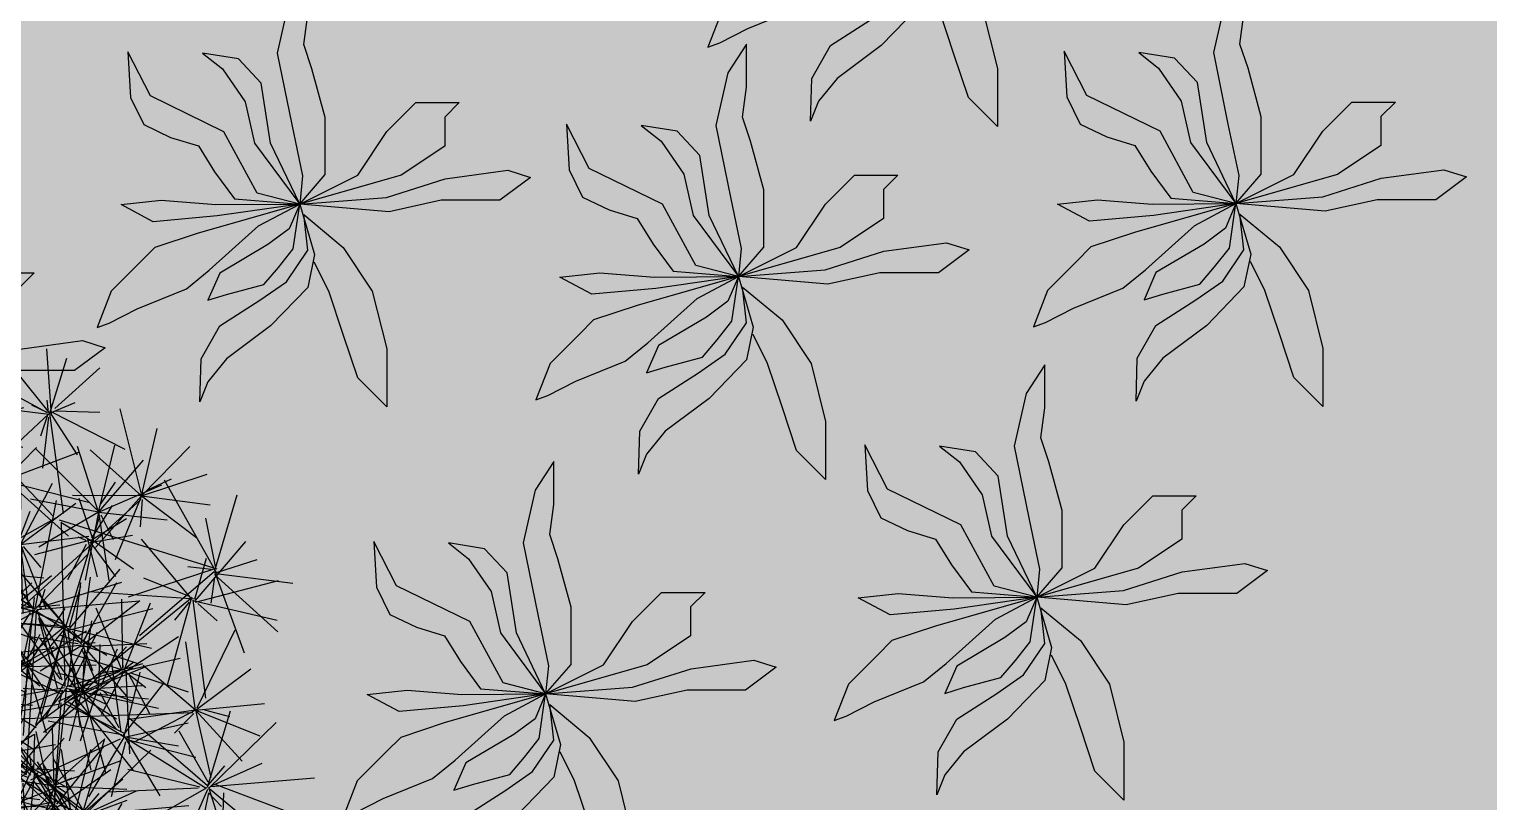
# Model space of a CAD drawing. Header units: millimetres. Extents: x 97194 to 152491, y 18573 to 58496.
# Drawn here: x 136194 to 139384, y 30460 to 32149 of the extents above; entities that cross this region are included whole.
import ezdxf

# ---------------------------------------------------------------- set-up
doc = ezdxf.new("R2010")
doc.units = ezdxf.units.MM
doc.layers.add('dwgmodels.com', color=7, linetype='Continuous')
doc.layers.add('floor hatch', color=252, linetype='Continuous')

# ---------------------------------------------------------------- blocks, each defined once
blk = doc.blocks.new('z_96')
at = {"color": 86, "linetype": 'Continuous'}
for p, q in [((-277.4959999993443, 143.820000000298), (-208.9939999990165, 319.1790000014007)), ((-279.8489999994636, 149.937000002712), (-254.2270000018179, 304.4950000010431)), ((0.5610000006854534, 181.7450000010431), (29.45399999991059, 299.6040000021458)), ((-279.3269999995828, 139.8770000003278), (-326.7809999994934, 270.9199999980628)), ((-2.313999999314547, 183.512000001967), (-55.38899999856949, 292.1270000003278)), ((5.662000000476837, 184.8720000013709), (91.81199999898672, 284.7860000021756)), ((-282.4629999995232, 143.4120000004768), (-440.3830000013113, 263.7160000018775)), ((1.739000000059605, 182.4259999990463), (-92.51500000059605, 262.0830000005662)), ((3.569000001996756, 188.6770000010729), (58.73600000143051, 265.3460000008345)), ((395.6220000013709, 94.60799999907613), (438.6339999996126, 246.4519999995828)), ((-276.4510000012815, 141.1000000014901), (-146.7679999992251, 221.3020000010729)), ((-9.633000001311302, 182.8339999988675), (-129.6440000012517, 222.9350000023842)), ((-5.711999997496605, 186.3669999986887), (-99.8370000012219, 114.3190000019968)), ((-0.6140000000596046, 184.5989999994636), (125.6689999997616, 194.3869999982417)), ((393.3560000024736, 89.60300000011921), (354.0210000015795, 209.1640000008047)), ((-292.1389999985695, 134.1680000014603), (-430.839999999851, 180.3850000016391)), ((-280.109999999404, 150.3450000025332), (-304.035000000149, 173.9960000030696)), ((-4.637000001966953, 181.6140000000596), (-86.55400000140071, 72.32500000298023)), ((1.547000002115965, 182.8209999985993), (69.93800000101328, 77.54900000244379)), ((9.84400000050664, 182.2890000008047), (88.0190000012517, 114.5910000018775)), ((393.3560000024736, 89.60300000011921), (479.0890000015497, 181.7530000023544)), ((-283.2489999979734, 138.5170000009239), (-471.2369999997318, 114.8619999997318)), ((-279.0659999996424, 142.3220000006258), (-397.8959999978542, 16.85300000011921)), ((-285.6030000001192, 136.6140000000596), (-375.019999999553, 92.1630000025034)), ((-277.6270000003278, 139.7419999986887), (-313.4459999985993, -1.090999998152256)), ((-279.0659999996424, 135.3889999985695), (-307.4339999966323, 99.50200000032783)), ((-277.4959999993443, 137.1570000015199), (-129.1189999990165, 19.29800000041723)), ((-263.2469999976456, 140.285000000149), (-130.9509999975562, 113.5020000003278)), ((-260.3720000013709, 142.3220000006258), (-97.87599999830127, 156.0519999973476)), ((393.3560000024736, 89.60300000011921), (284.6770000010729, 153.0910000018775)), ((-278.4120000004768, 130.6319999992847), (-221.9369999989867, 39.96099999919534)), ((393.3560000024736, 89.60300000011921), (514.5379999987781, 123.6130000017583)), ((393.3560000024736, 89.60300000011921), (273.8619999997318, 50.06599999964237)), ((393.3560000024736, 89.60300000011921), (293.8700000010431, 12.49900000169873)), ((391.3090000003576, 83.4619999974966), (363.2030000016093, 41.8640000000596)), ((393.3560000024736, 89.60300000011921), (493.5379999987781, 13.40899999812245)), ((393.3560000024736, 89.60300000011921), (516.6830000020564, 64.45700000226498)), ((393.3560000024736, 89.60300000011921), (442.6339999996126, -26.2149999961257)), ((409.2190000005066, 93.3859999999404), (456.4109999984503, 89.03500000014901)), ((-71.73000000044703, -35.48299999907613), (-42.05400000140071, 65.38400000333786)), ((-74.73699999973178, -24.60699999704957), (-111.862999998033, 37.5160000026226)), ((164.1030000001192, -89.8589999973774), (142.6649999991059, 11.68800000101328)), ((163.4499999992549, -89.04299999773502), (238.8800000026822, 7.607999999076128)), ((-237.4939999990165, -199.4229999966919), (-267.0370000004768, -22.02599999681115)), ((-65.19299999624491, -32.90199999883771), (-135.5269999988377, -11.42300000041723)), ((-79.96700000017881, -28.68500000238419), (-89.89999999850988, -19.98499999940395)), ((-68.06900000199676, -28.41400000080466), (-55.78199999779463, -19.30599999800324)), ((166.9790000021458, -88.36199999973178), (276.0060000009835, -24.74399999901652)), ((-233.9639999978244, -202.2800000011921), (-196.3139999993145, -40.64799999818206)), ((-74.99799999967217, -39.152000002563), (-157.0949999988079, -75.44900000095367)), ((-73.95199999958277, -33.03700000047684), (-152.3899999968708, -40.51199999824166)), ((-76.17599999904633, -35.75499999895692), (-103.4979999996722, -105.7630000002682)), ((-72.51599999889731, -35.07399999722838), (-71.86199999973178, -112.0169999971986)), ((-70.42199999839067, -41.05599999800324), (3.7010000012815, -57.09699999913573)), ((-69.90099999681115, -39.56000000238419), (-38.39399999752641, -102.6349999979138)), ((159.2659999988973, -86.32499999925494), (85.53599999845028, -28.68500000238419)), ((163.4499999992549, -86.45999999716878), (137.6960000023246, -55.7390000000596)), ((165.2790000028908, -92.03200000151992), (295.7470000013709, -73.9539999999106)), ((168.2860000021756, -88.36199999973178), (194.0389999970794, -71.50699999928474)), ((167.109999999404, -94.61599999666214), (37.29800000041723, -174.9560000002384)), ((161.0960000008345, -92.4400000013411), (74.03200000151992, -95.16000000014901)), ((163.582000002265, -101.8220000006258), (119.0009999983013, -170.8779999986291)), ((164.4960000030696, -93.39199999719858), (157.304999999702, -141.3790000006557)), ((160.4420000016689, -92.98299999907613), (267.6409999988973, -148.1759999990463)), ((164.234999999404, -92.16899999976158), (234.3040000014007, -170.1990000009537)), ((166.8500000014901, -90.5379999987781), (187.1130000017583, -100.0539999976754)), ((166.9790000021458, -104.1319999992847), (188.027000002563, -212.8830000013113)), ((-237.3619999997318, -199.2879999987781), (-392.144999999553, -168.9739999994636)), ((-246.3839999996126, -193.984999999404), (-283.11799999699, -163.8090000003576)), ((-230.9569999985397, -196.0260000005364), (-205.2030000016093, -161.9050000011921)), ((-242.3300000019372, -196.2989999987185), (-391.4909999966621, -241.2909999974072)), ((-242.2010000012815, -199.4229999966919), (-329.5260000005364, -310.3489999994636)), ((-241.0219999961555, -201.734999999404), (-259.0639999993145, -277.3169999979436)), ((-242.2010000012815, -201.734999999404), (-47.93799999728799, -207.3080000020564)), ((-236.1859999969602, -200.9199999980628), (-139.1849999986589, -306.8139999993145)), ((-230.827999997884, -205.8130000010133), (-146.5069999992847, -235.99299999699))]:
    blk.add_line(p, q, dxfattribs=at)
at = {"color": 251, "linetype": 'Continuous'}
for p, q in [((-4.637000001966953, -3.211999997496605), (0.7719999998807907, 176.390000000596)), ((-17.77299999818206, -5.622999999672174), (-274.730000000447, 141.8359999991953)), ((0, 0), (389.105000000447, 84.37900000065565)), ((-10.4320000000298, -6.026999998837709), (-235.7039999999106, -205.3169999979436)), ((-16.03999999910593, -6.120999999344349), (-74.73699999973178, -37.3859999999404)), ((-5.023000001907349, -18.8830000013113), (163.8330000005662, -91.60799999907613))]:
    blk.add_line(p, q, dxfattribs=at)
blk = doc.blocks.new('сосна 1 план')
for p, rotation in [((299.7785820097779, 407.566160944858), 121.1570021631247), ((-95.80040224488766, 428.4541804790024), 149.0420680336612), ((-430.5584063023271, 405.7258715297867), 205.4822314301707), ((-135.0463790553767, 141.5434069388866), 55.05972244983651), ((-353.0655033577787, 263.6911425724575), 160.2889064620829), ((-154.492353780588, 380.3160554980786), 177.7388340989829), ((164.156427267837, 171.2290034262624), 29.93449259913446), ((-369.42037580756, 140.9230040229741), 257.3134436407499), ((-161.0878815287724, 13.76365500921384), 121.1570021631247), ((267.8070369467896, 28.27038463095232), 60.73020616414291), ((216.4847724712163, -45.92706606630964), 73.86762904024246), ((-361.0834943123045, -82.32471246015484), 57.88453704683869), ((-291.924122046883, 180.4972779448799), 177.7388340989829), ((263.5603161765175, -74.55303952667964), 296.2452264445583), ((-391.2418885934894, -96.5251203525404), 228.6398105600283), ((-117.6106798135588, -126.281567498856), 246.2477865365339), ((155.818990794447, 36.25496453965752), 349.7944254650706), ((308.9563738463039, 65.10195978630509), 177.7388340989829), ((80.16932552002254, 14.61583882534615), 177.7388340989829), ((189.7058336658956, -263.9605075863001), 68.2803434196564), ((-520.3158223163191, -263.0953367840848), 279.7984529829818), ((-193.2229382191726, -347.7815002146963), 63.19571700542104), ((-66.91372063738527, -374.3709127139591), 342.5348703672258), ((242.9450569792243, -439.3324131509144), 13.72293452961765)]:
    blk.add_blockref('z_96', p, dxfattribs=dict(rotation=rotation))
blk = doc.blocks.new('z_79')
at = {"color": 86, "linetype": 'Continuous'}
for p, q in [((17.63699999824166, 507.8159999959171), (-23.1629999987781, 445.3949999958277)), ((17.63699999824166, 414.1499999947846), (17.63699999824166, 507.8159999959171)), ((-23.1629999987781, 445.3949999958277), (-49.3830000013113, 329.8719999976456)), ((8.875999998301268, 348.5769999958575), (17.63699999824166, 414.1499999947846)), ((-326.222000002861, 236.2059999965131), (-375.7829999998212, 332.9559999965131)), ((-375.7829999998212, 332.9559999965131), (-369.9630000032485, 233.0549999959767)), ((-133.9240000024438, 317.4019999951124), (-212.5830000005662, 329.8719999976456)), ((-212.5830000005662, 329.8719999976456), (-168.9050000011921, 295.5439999960363)), ((-49.3830000013113, 329.8719999976456), (-17.34400000050664, 173.7169999964535)), ((26.39800000190735, 295.5439999960363), (8.875999998301268, 348.5769999958575)), ((-168.9050000011921, 295.5439999960363), (-119.3440000005066, 223.6669999957085)), ((-84.36299999803305, 264.2989999987185), (-133.9240000024438, 317.4019999951124)), ((55.49499999731779, 189.3389999940991), (26.39800000190735, 295.5439999960363)), ((-63.96300000324845, 133.1539999991655), (-84.36299999803305, 264.2989999987185)), ((-369.9630000032485, 233.0549999959767), (-340.8020000010729, 173.7169999964535)), ((-165.9629999995232, 158.0959999971092), (-326.222000002861, 236.2059999965131)), ((-119.3440000005066, 223.6669999957085), (-98.94400000199676, 133.1539999991655)), ((190.0799999982119, 158.3999999985099), (253.4399999976158, 221.7599999979138)), ((253.4399999976158, 221.7599999979138), (348.480000000447, 221.7599999979138)), ((348.480000000447, 221.7599999979138), (316.8000000007451, 190.0789999999106)), ((-340.8020000010729, 173.7169999964535), (-282.5440000034869, 145.6239999942482)), ((-17.34400000050664, 173.7169999964535), (5.997999999672174, 61.34599999710917)), ((55.49499999731779, 64.42999999597669), (55.49499999731779, 189.3389999940991)), ((316.8000000007451, 190.0789999999106), (316.8000000007451, 126.7199999988079)), ((-282.5440000034869, 145.6239999942482), (-221.3440000042319, 126.9189999960363)), ((-93.12400000169873, 23.8669999986887), (-165.9629999995232, 158.0959999971092)), ((-98.94400000199676, 133.1539999991655), (0, 0)), ((0, 0), (-63.96300000324845, 133.1539999991655)), ((126.7199999988079, 63.35999999940395), (190.0799999982119, 158.3999999985099)), ((-221.3440000042319, 126.9189999960363), (-186.3630000017583, 70.66499999910593)), ((316.8000000007451, 126.7199999988079), (221.7599999979138, 63.35999999940395)), ((-186.3630000017583, 70.66499999910593), (-142.6220000013709, 11.39599999785423)), ((0, 0), (55.49499999731779, 64.42999999597669)), ((317.8179999962449, 55.11099999770522), (454.7979999966919, 73.81599999964237)), ((454.7979999966919, 73.81599999964237), (504.2949999980628, 58.19499999657273)), ((0, 0), (126.7199999988079, 63.35999999940395)), ((221.7599999979138, 63.35999999940395), (0, 0)), ((5.997999999672174, 61.34599999710917), (0, 0)), ((189.5980000011623, 14.47899999469519), (317.8179999962449, 55.11099999770522)), ((504.2949999980628, 58.19499999657273), (437.2760000005364, 8.244999997317791)), ((-390.3630000017583, -1.14300000295043), (-302.9440000019968, 8.244999997317791)), ((-302.9440000019968, 8.244999997317791), (-183.4219999983907, -1.14300000295043)), ((0, 0), (-221.7600000016391, -63.36000000312924)), ((-183.4219999983907, -1.14300000295043), (0, 0)), ((0, 0), (-180.5439999997616, -26.08300000056624)), ((-142.6220000013709, 11.39599999785423), (0, 0)), ((0, 0), (-93.12400000169873, 23.8669999986887)), ((-90.18300000205636, -47.94100000336766), (0, 0)), ((0, 0), (-23.1629999987781, -54.17600000277162)), ((-14.402000002563, -97.8910000026226), (0, 0)), ((0, 0), (189.5980000011623, 14.47899999469519)), ((0, 0), (32.21700000017881, -110.4300000034273)), ((195.417999997735, -16.69700000435114), (0, 0)), ((309.0560000017285, 8.244999997317791), (195.417999997735, -16.69700000435114)), ((437.2760000005364, 8.244999997317791), (309.0560000017285, 8.244999997317791)), ((-320.402000002563, -38.55500000342727), (-390.3630000017583, -1.14300000295043)), ((-180.5439999997616, -26.08300000056624), (-320.402000002563, -38.55500000342727)), ((17.63699999824166, -101.0440000034869), (8.875999998301268, -23.00100000202656)), ((8.875999998301268, -23.00100000202656), (95.03999999910593, -95.04100000113249)), ((-221.7600000016391, -63.36000000312924), (-316.8000000007451, -95.04100000113249)), ((-198.0020000040531, -144.7580000050366), (-90.18300000205636, -47.94100000336766)), ((-23.1629999987781, -54.17600000277162), (-69.78299999982119, -88.57200000062585)), ((-316.8000000007451, -95.04100000113249), (-348.480000000447, -126.7200000025332)), ((-69.78299999982119, -88.57200000062585), (-174.7240000031888, -150.9930000044405)), ((95.03999999910593, -95.04100000113249), (158.3999999985099, -190.0810000039637)), ((-348.480000000447, -126.7200000025332), (-411.8400000035763, -190.0810000039637)), ((-46.50499999895692, -138.5230000019073), (-14.402000002563, -97.8910000026226)), ((-28.98300000280142, -169.699000004679), (17.63699999824166, -101.0440000034869)), ((32.21700000017881, -110.4300000034273), (17.63699999824166, -182.2380000017583)), ((63.35999999940395, -190.0810000039637), (31.67999999970198, -126.7200000025332)), ((-247.5630000010133, -185.3220000043511), (-198.0020000040531, -144.7580000050366)), ((-174.7240000031888, -150.9930000044405), (-200.9440000019968, -210.3310000039637)), ((-78.54399999976158, -176.0030000023544), (-46.50499999895692, -138.5230000019073)), ((-411.8400000035763, -190.0810000039637), (-442.8020000047982, -269.6690000034869)), ((-355.3830000013113, -229.0360000021756), (-247.5630000010133, -185.3220000043511)), ((-160.1440000012517, -197.8610000014305), (-78.54399999976158, -176.0030000023544)), ((-87.30500000342727, -210.3310000039637), (-28.98300000280142, -169.699000004679)), ((17.63699999824166, -182.2380000017583), (-63.96300000324845, -266.5160000026226)), ((95.03999999910593, -285.1200000010431), (63.35999999940395, -190.0810000039637)), ((158.3999999985099, -190.0810000039637), (190.0799999982119, -316.8010000027716)), ((-200.9440000019968, -210.3310000039637), (-160.1440000012517, -197.8610000014305)), ((-174.7240000031888, -266.5160000026226), (-87.30500000342727, -210.3310000039637)), ((-416.5830000005662, -260.2810000032187), (-355.3830000013113, -229.0360000021756)), ((-442.8020000047982, -269.6690000034869), (-416.5830000005662, -260.2810000032187)), ((-215.5240000002086, -338.3240000009537), (-174.7240000031888, -266.5160000026226)), ((-63.96300000324845, -266.5160000026226), (-160.1440000012517, -338.3240000009537)), ((126.7199999988079, -380.1610000021756), (95.03999999910593, -285.1200000010431)), ((190.0799999982119, -316.8010000027716), (190.0799999982119, -443.5200000032783)), ((-218.4019999988377, -431.9900000020862), (-215.5240000002086, -338.3240000009537)), ((-160.1440000012517, -338.3240000009537), (-200.9440000019968, -388.2750000022352)), ((190.0799999982119, -443.5200000032783), (126.7199999988079, -380.1610000021756)), ((-200.9440000019968, -388.2750000022352), (-218.4019999988377, -431.9900000020862))]:
    blk.add_line(p, q, dxfattribs=at)

msp = doc.modelspace()

# ---------------------------------------------------------------- hatches: boundary and pattern name
at = {"layer": 'dwgmodels.com', "true_color": 0xffcdbe}
h = msp.add_hatch(dxfattribs=at)
h.set_pattern_fill('HONEY', color=254, scale=50, style=0)
h.set_pattern_definition([(0, (-895877.3617967407, -955974.33654271), (238.125, 137.4815), [158.75, -317.5]), (120, (-895877.3617967407, -955974.33654271), (-238.1249715503903, 137.4815492761695), [158.75, -317.4999999999999]), (59.99999999999999, (-895877.3617967407, -955974.33654271), (2.844960973469313e-05, 274.9630492761694), [-317.5, 158.75])])
edge = h.paths.add_edge_path()
edge.add_line((105643.7085775571, 57854.44691355614), (110359.7725582591, 57515.32246487384))
edge.add_line((110359.7725582591, 57515.32246487384), (111413.6382032592, 56313.66345728998))
edge.add_line((111413.6382032592, 56313.66345728998), (112889.6382032592, 55459.66345728998))
edge.add_line((112889.6382032592, 55459.66345728998), (118772.9929110878, 55037.89207774092))
edge.add_line((118772.9929110878, 55037.89207774092), (120982.7159031509, 56103.29655656725))
edge.add_line((120982.7159031509, 56103.29655656725), (126670.8881387498, 55713.22746886109))
edge.add_line((126670.8881387498, 55713.22746886109), (125292.2852490654, 53675.93038898188))
edge.add_line((125292.2852490654, 53675.93038898188), (126735.4874830749, 50705.68376387056))
edge.add_line((126735.4874830749, 50705.68376387056), (130029.3976329309, 50470.41024876578))
edge.add_line((130029.3976329309, 50470.41024876578), (131880.1055487773, 53205.38335877185))
edge.add_line((131880.1055487773, 53205.38335877185), (130774.9005915576, 55479.99963698949))
edge.add_arc((133336.0198217582, 64281.45496847905), 9166.512295497629, 253.7756299186634, 286.212843936544)
edge.add_line((135895.368418625, 55479.48459683923), (138757.6382032583, 55273.663457288))
edge.add_arc((124248.3471569641, 61948.35480164104), 15970.94334121983, 309.6513681988886, 335.29620917218386, ccw=False)
edge.add_arc((87809.2407945422, -11501.27476545814), 76903.02865147655, 47.22321530209581, 52.6737199777055, ccw=False)
edge.add_arc((87809.2407940378, -11501.2747660053), 76903.02865222072, 43.95532345791298, 47.22321530209672, ccw=False)
edge.add_line((143170.2886798415, 41876.90610286692), (142251.1998846426, 41644.81515153259))
edge.add_line((142251.1998846426, 41644.81515153259), (139545.7998629732, 44278.61770803219))
edge.add_line((139545.7998629732, 44278.61770803219), (138879.1230975772, 44885.89021028037))
edge.add_arc((89600.2132744966, -9236.600364813003), 73196.00357534814, 47.68191748791511, 52.70564559510593)
edge.add_arc((132959.6257297506, 46783.29003767474), 2421.892878415561, 65.85213355945959, 138.0060237256344)
edge.add_line((131159.6382032592, 48403.66345728998), (129327.6799438957, 46447.88237907126))
edge.add_arc((132852.7463358932, 43133.62693344176), 4838.427660601657, 136.7654900240553, 159.0821058527817)
edge.add_arc((133137.5981653335, 43024.75064985974), 5143.377836633967, 159.0821058527797, 179.4476986934002)
edge.add_arc((147719.4976008413, 44573.77457561123), 19781.94814645508, 184.3471129680296, 197.8045536030858)
edge.add_arc((152601.239537242, 46141.55842573781), 24909.26231025772, 197.8045536030856, 204.1295049327599)
edge.add_line((129868.4543339028, 35958.64009452896), (129898.6382032593, 35666.66345728998))
edge.add_line((129898.6382032593, 35666.66345728998), (133669.7113951909, 31200.91888789443))
edge.add_line((133669.7113951909, 31200.91888789442), (138280.2513013131, 24953.12706609553))
edge.add_line((138280.2513013131, 24953.12706609553), (140730.48977575, 19823.33402027661))
edge.add_line((140730.48977575, 19823.33402027661), (137993.3632862452, 18573.2776486724))
edge.add_line((137993.3632862452, 18573.2776486724), (136453.6382032589, 21944.66345729056))
edge.add_line((136453.6382032589, 21944.66345729056), (133415.6304122351, 26559.33069779101))
edge.add_line((133415.6304122351, 26559.33069779101), (131125.2580109523, 29521.48144375143))
edge.add_line((131125.2580109523, 29521.48144375143), (128577.3983162486, 32495.37800880015))
edge.add_line((128577.3983162486, 32495.37800880015), (125145.1197933174, 36134.94666595309))
edge.add_line((125145.1197933174, 36134.94666595309), (124963.907465136, 36337.08048702736))
edge.add_line((124963.907465136, 36337.08048702736), (119548.2833391316, 41448.49184120953))
edge.add_arc((115463.0685633577, 37120.13981344907), 5951.773772617658, 46.65528636752876, 82.22757336823311)
edge.add_line((116267.9790874556, 43017.23486852628), (116451.7772267339, 45976.29981903912))
edge.add_line((116451.7772267339, 45976.29981903912), (118658.7490450468, 45839.21688222309))
edge.add_line((118658.7490450468, 45839.21688222309), (119148.612794035, 53725.79645179532))
edge.add_line((119148.612794035, 53725.79645179532), (116188.6544301637, 53909.65008417383))
edge.add_line((116188.6544301637, 53909.65008417383), (109265.6382032592, 54339.66345728998))
edge.add_line((109265.6382032592, 54339.66345728998), (107894.265255157, 54424.84435069043))
edge.add_line((107894.265255157, 54424.84435069043), (107887.7942061346, 54320.66345728998))
edge.add_arc((107810.4592940206, 53545.2171851617), 779.2930190816005, 84.30474917640556, 229.9590935706964)
edge.add_line((107309.1133146866, 52948.60188314965), (106721.0511311664, 52985.1285349527))
edge.add_line((106721.0511311664, 52985.1285349527), (106541.6382032592, 50096.66345728998))
edge.add_line((106541.6382032592, 50096.66345728998), (107300.2066983337, 50049.54604681063))
edge.add_arc((110437.4816086345, 48049.53190473659), 3720.557811847432, 147.4824713771969, 251.3194061871365)
edge.add_line((109245.8161466955, 44524.97748493816), (109241.3853551505, 44453.64379235875))
edge.add_line((109241.3853551505, 44453.64379235875), (110303.6382032592, 44387.66345728998))
edge.add_line((110303.6382032592, 44387.66345728998), (110425.5638269417, 46350.60955143749))
edge.add_line((110425.5638269417, 46350.60955143749), (116429.2464300384, 45977.69928764779))
edge.add_line((116429.2464300384, 45977.69928764779), (116201.0440817945, 42303.74713032442))
edge.add_line((116201.0440817945, 42303.74713032442), (109723.6381789764, 42706.08204767102))
edge.add_line((109723.6381789764, 42706.08204767102), (109765.6236417242, 43382.02856017387))
edge.add_line((109765.6236417242, 43382.02856017387), (106276.6382032591, 43598.74196196924))
edge.add_arc((106541.2167966711, 45229.24468390702), 1651.82957908447, 177.7959121330194, 260.78305878953563, ccw=False)
edge.add_line((104890.609282368, 45292.77256805782), (105042.4141881516, 48173.88562150748))
edge.add_line((105042.4141881516, 48173.88562150748), (101134.1943090044, 48416.66992891399))
edge.add_line((101134.1943090044, 48416.66992891399), (101194.0375597623, 49356.30490064056))
edge.add_line((101194.0375597623, 49356.30490064056), (101368.6837243679, 49345.18207777158))
edge.add_line((101368.6837243679, 49345.18207777158), (101372.4150343621, 49403.76962635125))
edge.add_line((101372.4150343621, 49403.76962635125), (105104.6382032592, 49175.66345728998))
edge.add_line((105104.6382032592, 49175.66345728998), (105643.7085775571, 57854.44691355614))
at = {"layer": 'floor hatch', "true_color": 0xcef77e}
h = msp.add_hatch(color=71, dxfattribs=at)
edge = h.paths.add_edge_path()
edge.add_line((133539.1013003087, 31975.56997173681), (138590.624021454, 33266.11468442995))
edge.add_arc((138807.6261205575, 32547.20032842362), 750.951238288695, 12.853056855698185, 106.7962791422546, ccw=False)
edge.add_line((139539.7613583593, 32714.2504881251), (140891.7586582889, 26776.22019135132))
edge.add_arc((143612.1908505774, 27395.30437219881), 2789.985042220731, 192.8203693576126, 372.8039120326283)
edge.add_line((146332.8007529802, 28013.60712551899), (149831.7473535094, 28809.76021173779))
edge.add_line((149831.7473535094, 28809.76021173779), (149010.064119084, 32419.06717045727))
edge.add_line((149010.064119084, 32419.06717045727), (149384.2912255092, 33291.00060894858))
edge.add_line((149384.2912255092, 33291.00060894858), (151987.1410237939, 24003.06946855778))
edge.add_line((151987.1410237939, 24003.06946855777), (140919.4975769377, 20356.93469296122))
edge.add_line((140919.4975769377, 20356.93469296122), (138641.1734743225, 25125.5659974027))
edge.add_line((138641.1734743225, 25125.5659974027), (138624.7724410151, 25159.89407248381))
edge.add_line((138624.7724410151, 25159.89407248381), (133539.1013002857, 31975.56997173099))

# ---------------------------------------------------------------- block references
at = {"color": 0}
for p in [(138120.2141698309, 32379.24813804833), (136785.1759636206, 31766.36689751994), (138831.5539654788, 31767.58074807095), (137744.388767954, 31607.98370929208), (135855.8882453678, 31394.07552096662), (138396.5037729286, 30907.13671054653), (137322.6249733593, 30695.68364650625)]:
    msp.add_blockref('z_79', p, dxfattribs=at)
at = {"layer": 'dwgmodels.com', "color": 3, "xscale": 1.200000000000728, "yscale": 1.200000000000728}
msp.add_blockref('сосна 1 план', (135886.859910749, 30594.28319979902), dxfattribs=at)

doc.saveas('drawing.dxf')
